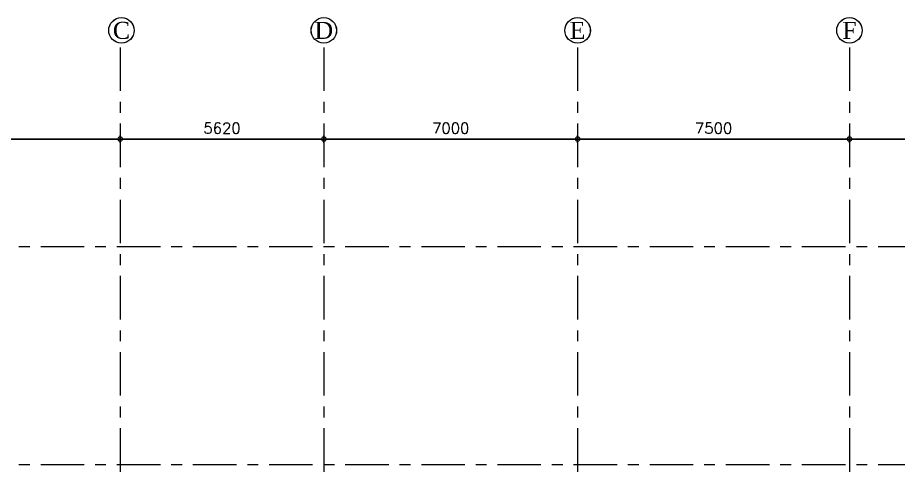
# Model space of a CAD drawing. Header units: millimetres. Extents: x 24487468 to 24959437, y -333213 to 842934.
# Drawn here: x 24725799 to 24750097, y 328375 to 340937 of the extents above; entities that cross this region are included whole.
import ezdxf
from ezdxf.enums import TextEntityAlignment as Align

# ---------------------------------------------------------------- set-up
doc = ezdxf.new("R2010")
doc.units = ezdxf.units.MM
doc.header["$MEASUREMENT"] = 0
doc.header["$PDMODE"] = 3
for name, pattern in [('ACAD_ISO10W100', [18.5, 12, -3, 0.5, -3]), ('BORDERX2', [3.5, 1, -0.5, 1, -0.5, 0, -0.5]), ('Centreline', [21, 12, -3, 3, -3])]:
    doc.linetypes.add(name, pattern=pattern)
doc.layers.get('0').update_dxf_attribs({"lineweight": 5})
doc.layers.add('A-BTEXT', color=57, linetype='Continuous')
for name, color, linetype, lineweight in [('CENLINE', 220, 'ACAD_ISO10W100', 5), ('DIM', 183, 'Continuous', 5), ('GRID', 205, 'BORDERX2', 5), ('p1 plan grid lck', 6, 'Continuous', 5)]:
    doc.layers.add(name, color=color, linetype=linetype, lineweight=lineweight)
doc.styles.add('arial', font='times.ttf')
doc.styles.add('ROMANS', font='romans__.ttf')
doc.dimstyles.new('DIM100', dxfattribs={"dimtxt": 300, "dimasz": 250, "dimexe": 100, "dimexo": 100, "dimgap": 150, "dimtad": 1, "dimdec": 0, "dimrnd": 5, "dimzin": 0, "dimdsep": 46, "dimtxsty": 'ROMANS', "dimblk": 'DOTSMALL', "dimcen": 0.09, "dimclrd": 256, "dimclre": 256, "dimclrt": 7, "dimadec": 0, "dimazin": 0, "dimtfac": 1, "dimtdec": 0, "dimtix": 1, "dimtofl": 0, "dimtmove": 1, "dimatfit": 3, "dimfxl": 100, "dimfxlon": 1, "dimtolj": 1, "dimtzin": 0, "dimarcsym": 0})

# ---------------------------------------------------------------- blocks, each defined once
blk = doc.blocks.new('grid letter-flat-4-flat-1')
at = {"layer": 'GRID', "linetype": 'Continuous'}
blk.add_circle((0, 374.75), 281.25, dxfattribs=at)
blk = doc.blocks.new('_DotSmall')
at = {"color": 0, "linetype": 'ByBlock', "const_width": 0.5}
blk.add_lwpolyline([(-0.0625, 0, 1), (0.0625, 0, 1)], format="xyb", close=True, dxfattribs=at)
blk = doc.blocks.new('*D103')
at = {"layer": 'Defpoints', "color": 0, "ltscale": 100, "transparency": 16777216}
for p in [(24728630, 337590), (24720666, 334973), (24728630, 334973)]:
    blk.add_point(p, dxfattribs=at)
at = {"layer": 'DIM', "lineweight": -2, "ltscale": 100, "transparency": 16777216}
for p, q in [((24720666, 337490), (24720666, 337690)), ((24720666, 337590), (24728630, 337590)), ((24728630, 337490), (24728630, 337690))]:
    blk.add_line(p, q, dxfattribs=at)
at = {"layer": 'DIM', "lineweight": -2, "ltscale": 100, "transparency": 16777216, "xscale": 250, "yscale": 250, "zscale": 250, "rotation": 180}
blk.add_blockref('_DotSmall', (24720666, 337590), dxfattribs=at)
at = {"layer": 'DIM', "lineweight": -2, "ltscale": 100, "transparency": 16777216, "xscale": 250, "yscale": 250, "zscale": 250}
blk.add_blockref('_DotSmall', (24728630, 337590), dxfattribs=at)
at = {"layer": 'DIM', "color": 7, "ltscale": 100, "transparency": 16777216, "insert": (24724648, 337891), "char_height": 300, "attachment_point": 5, "style": 'ROMANS'}
blk.add_mtext('\\A1;7965', dxfattribs=at)
blk = doc.blocks.new('*D104')
at = {"layer": 'Defpoints', "color": 0, "ltscale": 100, "transparency": 16777216}
for p in [(24734248, 337590), (24728630, 334973), (24734248, 334973)]:
    blk.add_point(p, dxfattribs=at)
at = {"layer": 'DIM', "lineweight": -2, "ltscale": 100, "transparency": 16777216}
for p, q in [((24728630, 337490), (24728630, 337690)), ((24728630, 337590), (24734248, 337590)), ((24734248, 337490), (24734248, 337690))]:
    blk.add_line(p, q, dxfattribs=at)
at = {"layer": 'DIM', "lineweight": -2, "ltscale": 100, "transparency": 16777216, "xscale": 250, "yscale": 250, "zscale": 250, "rotation": 180}
blk.add_blockref('_DotSmall', (24728630, 337590), dxfattribs=at)
at = {"layer": 'DIM', "lineweight": -2, "ltscale": 100, "transparency": 16777216, "xscale": 250, "yscale": 250, "zscale": 250}
blk.add_blockref('_DotSmall', (24734248, 337590), dxfattribs=at)
at = {"layer": 'DIM', "color": 7, "ltscale": 100, "transparency": 16777216, "insert": (24731439, 337891), "char_height": 300, "attachment_point": 5, "style": 'ROMANS'}
blk.add_mtext('\\A1;5620', dxfattribs=at)
blk = doc.blocks.new('*D105')
at = {"layer": 'Defpoints', "color": 0, "ltscale": 100, "transparency": 16777216}
for p in [(24741248, 337590), (24734248, 334973), (24741248, 334973)]:
    blk.add_point(p, dxfattribs=at)
at = {"layer": 'DIM', "lineweight": -2, "ltscale": 100, "transparency": 16777216}
for p, q in [((24734248, 337490), (24734248, 337690)), ((24734248, 337590), (24741248, 337590)), ((24741248, 337490), (24741248, 337690))]:
    blk.add_line(p, q, dxfattribs=at)
at = {"layer": 'DIM', "lineweight": -2, "ltscale": 100, "transparency": 16777216, "xscale": 250, "yscale": 250, "zscale": 250, "rotation": 180}
blk.add_blockref('_DotSmall', (24734248, 337590), dxfattribs=at)
at = {"layer": 'DIM', "lineweight": -2, "ltscale": 100, "transparency": 16777216, "xscale": 250, "yscale": 250, "zscale": 250}
blk.add_blockref('_DotSmall', (24741248, 337590), dxfattribs=at)
at = {"layer": 'DIM', "color": 7, "ltscale": 100, "transparency": 16777216, "insert": (24737748, 337891), "char_height": 300, "attachment_point": 5, "style": 'ROMANS'}
blk.add_mtext('\\A1;7000', dxfattribs=at)
blk = doc.blocks.new('*D106')
at = {"layer": 'Defpoints', "color": 0, "ltscale": 100, "transparency": 16777216}
for p in [(24748747, 337590), (24741248, 334973), (24748747, 334623)]:
    blk.add_point(p, dxfattribs=at)
at = {"layer": 'DIM', "lineweight": -2, "ltscale": 100, "transparency": 16777216}
for p, q in [((24741248, 337490), (24741248, 337690)), ((24741248, 337590), (24748747, 337590)), ((24748747, 337490), (24748747, 337690))]:
    blk.add_line(p, q, dxfattribs=at)
at = {"layer": 'DIM', "lineweight": -2, "ltscale": 100, "transparency": 16777216, "xscale": 250, "yscale": 250, "zscale": 250, "rotation": 180}
blk.add_blockref('_DotSmall', (24741248, 337590), dxfattribs=at)
at = {"layer": 'DIM', "lineweight": -2, "ltscale": 100, "transparency": 16777216, "xscale": 250, "yscale": 250, "zscale": 250}
blk.add_blockref('_DotSmall', (24748747, 337590), dxfattribs=at)
at = {"layer": 'DIM', "color": 7, "ltscale": 100, "transparency": 16777216, "insert": (24744998, 337891), "char_height": 300, "attachment_point": 5, "style": 'ROMANS'}
blk.add_mtext('\\A1;7500', dxfattribs=at)
blk = doc.blocks.new('*D107')
at = {"layer": 'Defpoints', "color": 0, "ltscale": 100, "transparency": 16777216}
for p in [(24755247, 337590), (24748747, 334623), (24755247, 334623)]:
    blk.add_point(p, dxfattribs=at)
at = {"layer": 'DIM', "lineweight": -2, "ltscale": 100, "transparency": 16777216}
for p, q in [((24748747, 337490), (24748747, 337690)), ((24748747, 337590), (24755247, 337590)), ((24755247, 337490), (24755247, 337690))]:
    blk.add_line(p, q, dxfattribs=at)
at = {"layer": 'DIM', "lineweight": -2, "ltscale": 100, "transparency": 16777216, "xscale": 250, "yscale": 250, "zscale": 250, "rotation": 180}
blk.add_blockref('_DotSmall', (24748747, 337590), dxfattribs=at)
at = {"layer": 'DIM', "lineweight": -2, "ltscale": 100, "transparency": 16777216, "xscale": 250, "yscale": 250, "zscale": 250}
blk.add_blockref('_DotSmall', (24755247, 337590), dxfattribs=at)
at = {"layer": 'DIM', "color": 7, "ltscale": 100, "transparency": 16777216, "insert": (24751997, 337891), "char_height": 300, "attachment_point": 5, "style": 'ROMANS'}
blk.add_mtext('\\A1;6500', dxfattribs=at)

msp = doc.modelspace()

# ---------------------------------------------------------------- linework, layer by layer
at = {"layer": 'p1 plan grid lck', "linetype": 'Centreline', "ltscale": 100}
for p, q in [((24728630, 340116.4), (24728630, 293269.4)), ((24734247.2, 340116.4), (24734247.2, 293269.4)), ((24741247.2, 340116.4), (24741247.2, 293269.4)), ((24748747.2, 340116.4), (24748747.2, 293269.4)), ((24709637.4, 334623.5), (24762027.1, 334623.5)), ((24709637.4, 328623.5), (24762027.1, 328623.5))]:
    msp.add_line(p, q, dxfattribs=at)

# ---------------------------------------------------------------- block references
at = {"layer": 'CENLINE'}
ref = msp.add_blockref('grid letter-flat-4-flat-1', (24728663.1, 340116.7), dxfattribs=dict(at, xscale=1.25, yscale=1.25, zscale=25.4))
ref.add_attrib('GRID_LETTER', 'C', dxfattribs={"layer": 'A-BTEXT', "linetype": 'Continuous', "height": 468.7, "style": 'arial'}).set_placement((24728663.1, 340585.5), align=Align.MIDDLE_CENTER)
ref = msp.add_blockref('grid letter-flat-4-flat-1', (24728664.7, 340116.7), dxfattribs=dict(at, xscale=1.25, yscale=1.25, zscale=25.4))
ref.add_attrib('GRID_LETTER', 'C', dxfattribs={"layer": 'A-BTEXT', "linetype": 'Continuous', "height": 468.7, "style": 'arial'}).set_placement((24728664.7, 340585.5), align=Align.MIDDLE_CENTER)
ref = msp.add_blockref('grid letter-flat-4-flat-1', (24734246.1, 340116.7), dxfattribs=dict(at, xscale=1.25, yscale=1.25, zscale=25.4))
ref.add_attrib('GRID_LETTER', 'D', dxfattribs={"layer": 'A-BTEXT', "linetype": 'Continuous', "height": 468.7, "style": 'arial'}).set_placement((24734246.1, 340585.5), align=Align.MIDDLE_CENTER)
ref = msp.add_blockref('grid letter-flat-4-flat-1', (24734246.1, 340116.7), dxfattribs=dict(at, xscale=1.25, yscale=1.25, zscale=25.4))
ref.add_attrib('GRID_LETTER', 'D', dxfattribs={"layer": 'A-BTEXT', "linetype": 'Continuous', "height": 468.7, "style": 'arial'}).set_placement((24734246.1, 340585.5), align=Align.MIDDLE_CENTER)
ref = msp.add_blockref('grid letter-flat-4-flat-1', (24734247.7, 340116.7), dxfattribs=dict(at, xscale=1.25, yscale=1.25, zscale=25.4))
ref.add_attrib('GRID_LETTER', 'D', dxfattribs={"layer": 'A-BTEXT', "linetype": 'Continuous', "height": 468.7, "style": 'arial'}).set_placement((24734247.7, 340585.5), align=Align.MIDDLE_CENTER)
ref = msp.add_blockref('grid letter-flat-4-flat-1', (24734247.7, 340116.7), dxfattribs=dict(at, xscale=1.25, yscale=1.25, zscale=25.4))
ref.add_attrib('GRID_LETTER', 'D', dxfattribs={"layer": 'A-BTEXT', "linetype": 'Continuous', "height": 468.7, "style": 'arial'}).set_placement((24734247.7, 340585.5), align=Align.MIDDLE_CENTER)
ref = msp.add_blockref('grid letter-flat-4-flat-1', (24741246.1, 340116.7), dxfattribs=dict(at, xscale=1.25, yscale=1.25, zscale=25.4))
ref.add_attrib('GRID_LETTER', 'E', dxfattribs={"layer": 'A-BTEXT', "linetype": 'Continuous', "height": 468.7, "style": 'arial'}).set_placement((24741246.1, 340585.5), align=Align.MIDDLE_CENTER)
ref = msp.add_blockref('grid letter-flat-4-flat-1', (24741246.1, 340116.7), dxfattribs=dict(at, xscale=1.25, yscale=1.25, zscale=25.4))
ref.add_attrib('GRID_LETTER', 'E', dxfattribs={"layer": 'A-BTEXT', "linetype": 'Continuous', "height": 468.7, "style": 'arial'}).set_placement((24741246.1, 340585.5), align=Align.MIDDLE_CENTER)
ref = msp.add_blockref('grid letter-flat-4-flat-1', (24741247.7, 340116.7), dxfattribs=dict(at, xscale=1.25, yscale=1.25, zscale=25.4))
ref.add_attrib('GRID_LETTER', 'E', dxfattribs={"layer": 'A-BTEXT', "linetype": 'Continuous', "height": 468.7, "style": 'arial'}).set_placement((24741247.7, 340585.5), align=Align.MIDDLE_CENTER)
ref = msp.add_blockref('grid letter-flat-4-flat-1', (24741247.7, 340116.7), dxfattribs=dict(at, xscale=1.25, yscale=1.25, zscale=25.4))
ref.add_attrib('GRID_LETTER', 'E', dxfattribs={"layer": 'A-BTEXT', "linetype": 'Continuous', "height": 468.7, "style": 'arial'}).set_placement((24741247.7, 340585.5), align=Align.MIDDLE_CENTER)
ref = msp.add_blockref('grid letter-flat-4-flat-1', (24748746.1, 340116.7), dxfattribs=dict(at, xscale=1.25, yscale=1.25, zscale=25.4))
ref.add_attrib('GRID_LETTER', 'F', dxfattribs={"layer": 'A-BTEXT', "linetype": 'Continuous', "height": 468.7, "style": 'arial'}).set_placement((24748746.1, 340585.5), align=Align.MIDDLE_CENTER)
ref = msp.add_blockref('grid letter-flat-4-flat-1', (24748746.1, 340116.7), dxfattribs=dict(at, xscale=1.25, yscale=1.25, zscale=25.4))
ref.add_attrib('GRID_LETTER', 'F', dxfattribs={"layer": 'A-BTEXT', "linetype": 'Continuous', "height": 468.7, "style": 'arial'}).set_placement((24748746.1, 340585.5), align=Align.MIDDLE_CENTER)
ref = msp.add_blockref('grid letter-flat-4-flat-1', (24748747.7, 340116.7), dxfattribs=dict(at, xscale=1.25, yscale=1.25, zscale=25.4))
ref.add_attrib('GRID_LETTER', 'F', dxfattribs={"layer": 'A-BTEXT', "linetype": 'Continuous', "height": 468.7, "style": 'arial'}).set_placement((24748747.7, 340585.5), align=Align.MIDDLE_CENTER)
ref = msp.add_blockref('grid letter-flat-4-flat-1', (24748747.7, 340116.7), dxfattribs=dict(at, xscale=1.25, yscale=1.25, zscale=25.4))
ref.add_attrib('GRID_LETTER', 'F', dxfattribs={"layer": 'A-BTEXT', "linetype": 'Continuous', "height": 468.7, "style": 'arial'}).set_placement((24748747.7, 340585.5), align=Align.MIDDLE_CENTER)

# ---------------------------------------------------------------- dimensions: what is measured, and where the dimension line sits
at = {"layer": 'DIM', "ltscale": 100}
for base, p1, p2, picture, middle in [((24728630, 337590.1), (24720666.3, 334973.5), (24728630, 334973.5), '*D103', (24724648.1, 337891.5)), ((24734248.2, 337590.1), (24728630, 334973.5), (24734248.2, 334973.5), '*D104', (24731439.1, 337891.5)), ((24741248.2, 337590.1), (24734248.2, 334973.5), (24741248.2, 334973.5), '*D105', (24737748.2, 337891.5)), ((24748747.1, 337590.1), (24741248.2, 334973.5), (24748747.1, 334623.5), '*D106', (24744997.7, 337891.5)), ((24755247.1, 337590.1), (24748747.1, 334623.5), (24755247.1, 334623.5), '*D107', (24751997.1, 337891.5))]:
    dim = msp.add_linear_dim(base=base, p1=p1, p2=p2, dimstyle='DIM100', dxfattribs=at)
    dim.commit()
    dim.dimension.update_dxf_attribs({"geometry": picture, "text_midpoint": middle})

doc.saveas('drawing.dxf')
